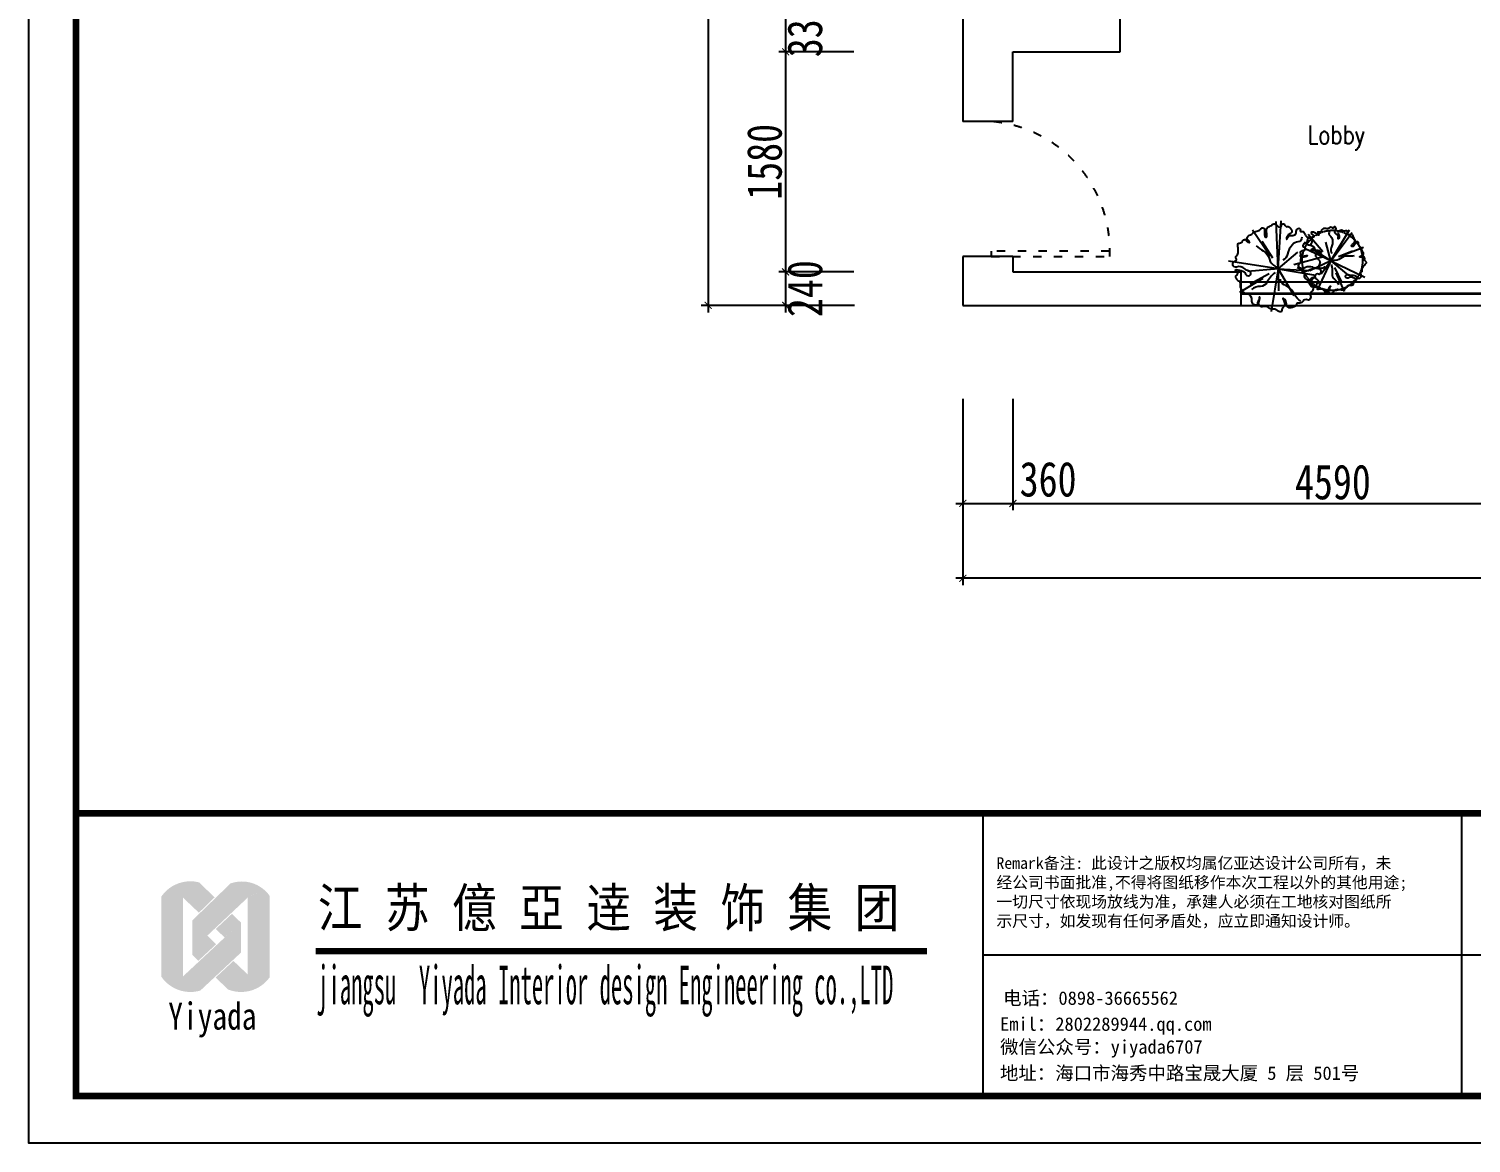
# Model space of a CAD drawing. Header units: millimetres. Extents: x -77055 to 331180, y -861586 to -491011.
# Drawn here: x 30821 to 41169, y -842693 to -834695 of the extents above; entities that cross this region are included whole.
import ezdxf

# ---------------------------------------------------------------- set-up
doc = ezdxf.new("R2010")
doc.units = ezdxf.units.MM
doc.header["$PDMODE"] = 3
doc.linetypes.add('ACAD_ISO03W100', pattern=[30, 12, -18])
doc.linetypes.add('M-HIDDEN', pattern=[1.875, 1.25, -0.625])
for name, color, linetype in [('0-01图框模板说明', 2, 'Continuous'), ('0-02图框细线', 136, 'Continuous'), ('06其他', 8, 'Continuous'), ('250', 250, 'Continuous'), ('DOOR【门】', 1, 'Continuous'), ('IEM-18Norm', 30, 'Continuous'), ('IFF-PLANTS', 86, 'Continuous'), ('PUB_TEXT', 7, 'Continuous'), ('TK', 7, 'Continuous')]:
    doc.layers.add(name, color=color, linetype=linetype)
doc.styles.add('_SIMPLEX', font='SIMPLEX.shx', dxfattribs={"width": 0.8})
doc.styles.add('DIM', font='simhei.ttf', dxfattribs={"width": 0.8})
doc.styles.add('H1', font='')
doc.styles.get("Standard").update_dxf_attribs({"font": 'simhei.ttf'})
doc.styles.get('H1').set_extended_font_data('SimSun')
doc.dimstyles.new('1-50', dxfattribs={"dimscale": 50, "dimtxt": 5, "dimasz": 1, "dimexe": 1, "dimexo": 0.1, "dimgap": 0.5, "dimtad": 1, "dimdec": 0, "dimdsep": 46, "dimtxsty": 'DIM', "dimblk": 'ARCHTICK', "dimcen": 4, "dimdle": 1, "dimclrd": 3, "dimclre": 3, "dimclrt": 1, "dimadec": 0, "dimazin": 0, "dimtfac": 1, "dimtdec": 0, "dimtmove": 2, "dimatfit": 3, "dimldrblk": 'DOT', "dimfxl": 15, "dimfxlon": 1, "dimarcsym": 0})

# ---------------------------------------------------------------- blocks, each defined once
blk = doc.blocks.new('_ArchTick')
at = {"color": 0, "linetype": 'ByBlock', "const_width": 0.15}
blk.add_lwpolyline([(-0.5, -0.5), (0.5, 0.5)], dxfattribs=at)
blk = doc.blocks.new('*D178')
at = {"layer": '250', "color": 3, "lineweight": -2}
for p, q in [((36741, -834530), (36201, -834530)), ((36251, -834480), (36251, -834910)), ((36741, -834860), (36201, -834860))]:
    blk.add_line(p, q, dxfattribs=at)
at = {"layer": 'Defpoints', "color": 0}
for p in [(36746, -834530), (36251, -834860), (36746, -834860)]:
    blk.add_point(p, dxfattribs=at)
at = {"layer": '250', "color": 3, "lineweight": -2, "xscale": 50, "yscale": 50, "zscale": 50}
for p, rotation in [((36251, -834530), 90), ((36251, -834860), 270)]:
    blk.add_blockref('_ArchTick', p, dxfattribs=dict(at, rotation=rotation))
at = {"layer": '250', "color": 1, "insert": (36390, -834695), "char_height": 250, "attachment_point": 5, "rotation": 90, "style": 'DIM'}
blk.add_mtext('330', dxfattribs=at)
blk = doc.blocks.new('_Dot')
at = {"color": 0, "linetype": 'ByBlock', "lineweight": -2}
blk.add_line((-0.5, 0), (-1, 0), dxfattribs=at)
at = {"color": 0, "linetype": 'ByBlock', "const_width": 0.5}
blk.add_lwpolyline([(-0.25, 0, 1), (0.25, 0, 1)], format="xyb", close=True, dxfattribs=at)
blk = doc.blocks.new('*D179')
at = {"layer": '250', "color": 3, "lineweight": -2}
for p, q in [((36251, -834810), (36251, -836490)), ((36741, -834860), (36201, -834860)), ((36741, -836440), (36201, -836440))]:
    blk.add_line(p, q, dxfattribs=at)
at = {"layer": 'Defpoints', "color": 0}
for p in [(36746, -834860), (36251, -836440), (36746, -836440)]:
    blk.add_point(p, dxfattribs=at)
at = {"layer": '250', "color": 3, "lineweight": -2, "xscale": 50, "yscale": 50, "zscale": 50}
for p, rotation in [((36251, -834860), 90), ((36251, -836440), 270)]:
    blk.add_blockref('_ArchTick', p, dxfattribs=dict(at, rotation=rotation))
at = {"layer": '250', "color": 1, "insert": (36100, -835650), "char_height": 250, "attachment_point": 5, "rotation": 90, "style": 'DIM'}
blk.add_mtext('1580', dxfattribs=at)
blk = doc.blocks.new('*D180')
at = {"layer": '250', "color": 3, "lineweight": -2}
for p, q in [((36251, -836390), (36251, -836730)), ((36741, -836440), (36201, -836440)), ((36746, -836680), (36201, -836680))]:
    blk.add_line(p, q, dxfattribs=at)
at = {"layer": 'Defpoints', "color": 0}
for p in [(36746, -836440), (36251, -836680), (36751, -836680)]:
    blk.add_point(p, dxfattribs=at)
at = {"layer": '250', "color": 3, "lineweight": -2, "xscale": 50, "yscale": 50, "zscale": 50}
for p, rotation in [((36251, -836440), 90), ((36251, -836680), 270)]:
    blk.add_blockref('_ArchTick', p, dxfattribs=dict(at, rotation=rotation))
at = {"layer": '250', "color": 1, "insert": (36390, -836560), "char_height": 250, "attachment_point": 5, "rotation": 90, "style": 'DIM'}
blk.add_mtext('240', dxfattribs=at)
blk = doc.blocks.new('*D181')
at = {"layer": '250', "color": 3, "lineweight": -2}
for p, q in [((37522, -837351), (37522, -838151)), ((37882, -837351), (37882, -838151)), ((37472, -838101), (37932, -838101))]:
    blk.add_line(p, q, dxfattribs=at)
at = {"layer": 'Defpoints', "color": 0}
for p in [(37882, -836876), (37522, -837116), (37882, -838101)]:
    blk.add_point(p, dxfattribs=at)
at = {"layer": '250', "color": 3, "lineweight": -2, "xscale": 50, "yscale": 50, "zscale": 50, "rotation": 180}
blk.add_blockref('_ArchTick', (37522, -838101), dxfattribs=at)
at = {"layer": '250', "color": 3, "lineweight": -2, "xscale": 50, "yscale": 50, "zscale": 50}
blk.add_blockref('_ArchTick', (37882, -838101), dxfattribs=at)
at = {"layer": '250', "color": 1, "insert": (38134, -837929), "char_height": 250, "attachment_point": 5, "style": 'DIM'}
blk.add_mtext('360', dxfattribs=at)
blk = doc.blocks.new('*D182')
at = {"layer": '250', "color": 3, "lineweight": -2}
for p, q in [((37882, -837351), (37882, -838151)), ((42472, -837351), (42472, -838151)), ((37832, -838101), (42522, -838101))]:
    blk.add_line(p, q, dxfattribs=at)
at = {"layer": 'Defpoints', "color": 0}
for p in [(37882, -836876), (42472, -836946), (42472, -838101)]:
    blk.add_point(p, dxfattribs=at)
at = {"layer": '250', "color": 3, "lineweight": -2, "xscale": 50, "yscale": 50, "zscale": 50, "rotation": 180}
blk.add_blockref('_ArchTick', (37882, -838101), dxfattribs=at)
at = {"layer": '250', "color": 3, "lineweight": -2, "xscale": 50, "yscale": 50, "zscale": 50}
blk.add_blockref('_ArchTick', (42472, -838101), dxfattribs=at)
at = {"layer": '250', "color": 1, "insert": (40177, -837949), "char_height": 250, "attachment_point": 5, "style": 'DIM'}
blk.add_mtext('4590', dxfattribs=at)
blk = doc.blocks.new('*D193')
at = {"layer": '250', "color": 3, "lineweight": -2}
for p, q in [((37522, -837889), (37522, -838689)), ((51792, -837889), (51792, -838689)), ((51842, -838639), (37472, -838639))]:
    blk.add_line(p, q, dxfattribs=at)
at = {"layer": 'Defpoints', "color": 0}
for p in [(37522, -837254), (51792, -837254), (37522, -838639)]:
    blk.add_point(p, dxfattribs=at)
at = {"layer": '250', "color": 3, "lineweight": -2, "xscale": 50, "yscale": 50, "zscale": 50, "rotation": 180}
blk.add_blockref('_ArchTick', (37522, -838639), dxfattribs=at)
at = {"layer": '250', "color": 3, "lineweight": -2, "xscale": 50, "yscale": 50, "zscale": 50}
blk.add_blockref('_ArchTick', (51792, -838639), dxfattribs=at)
at = {"layer": '250', "color": 1, "insert": (44657, -838488), "char_height": 250, "attachment_point": 5, "style": 'DIM'}
blk.add_mtext('14270', dxfattribs=at)
blk = doc.blocks.new('*D194')
at = {"layer": '250', "color": 3, "lineweight": -2}
for p, q in [((36445, -825215), (35645, -825215)), ((35695, -825165), (35695, -836730)), ((36445, -836680), (35645, -836680))]:
    blk.add_line(p, q, dxfattribs=at)
at = {"layer": 'Defpoints', "color": 0}
for p in [(36746, -825215), (35695, -836680), (36746, -836680)]:
    blk.add_point(p, dxfattribs=at)
at = {"layer": '250', "color": 3, "lineweight": -2, "xscale": 50, "yscale": 50, "zscale": 50}
for p, rotation in [((35695, -825215), 90), ((35695, -836680), 270)]:
    blk.add_blockref('_ArchTick', p, dxfattribs=dict(at, rotation=rotation))
at = {"layer": '250', "color": 1, "insert": (35545, -830948), "char_height": 250, "attachment_point": 5, "rotation": 90, "style": 'DIM'}
blk.add_mtext('11465', dxfattribs=at)
blk = doc.blocks.new('A$C54042851')
at = {"layer": 'PUB_TEXT', "color": 5, "style": '_SIMPLEX', "width": 0.8}
blk.add_text('Lobby', height=133.3, rotation=360, dxfattribs=at).set_placement((58, -2139))
blk = doc.blocks.new('TREE')
at = {"color": 0, "linetype": 'ByBlock'}
for p, q in [((-28, 553), (-9, 216)), ((0, 0), (-426, 453)), ((-14, 124), (-37, 392)), ((-2, -2), (384, 367)), ((1, -2), (-184, 326)), ((0, 0), (-500, -310)), ((0, 0), (-473, -365)), ((0, 0), (-35, -318)), ((0, 0), (227, 147)), ((0, 0), (381, 26)), ((0, 0), (325, -339)), ((0, 0), (223, -298)), ((-580, -11), (-189, -11)), ((-146, -21), (-393, -29)), ((189, -548), (66, -191))]:
    blk.add_line(p, q, dxfattribs=at)
for points in [[(-533, 172, 0.048549), (-538, 162, 0.190472), (-538, 152, -0.10101), (-534, 136, 0.307962), (-529, 126, 0.265853), (-522, 125, -0.124573), (-499, 128, -0.175417), (-471, 113, -0.55537), (-474, 103, -0.151111), (-493, 103, 0.037801), (-513, 108, 0.126958), (-522, 108, 0.229316), (-545, 84, 0.16988), (-545, 59, -0.10766), (-541, 26, 0.160613), (-535, -45, -0.11842), (-527, -95, -0.101826), (-531, -107, 0.641425), (-505, -139, 0.023709), (-443, -97, -0.264906), (-413, -93, -0.527356), (-410, -108, -0.115062), (-453, -136, 0.153737), (-493, -166, 0.227692), (-497, -195, -0.107046), (-494, -249, 0.304489), (-478, -282, 0.118537), (-445, -292, -0.24455), (-417, -310, -0.401226), (-423, -336, 0.516312), (-423, -369, 0.207858), (-395, -376, -0.205707), (-373, -381, 0.042292), (-366, -398, 0.27872), (-293, -406, 0.371124), (-277, -369, -0.162146), (-276, -332, -0.092503), (-254, -296, -0.92822), (-245, -302, 0.045097), (-264, -338, 0.271844), (-261, -356, -0.045638), (-237, -394, -0.351087), (-245, -437, 0.267635), (-276, -481, 0.456302), (-255, -503, 0.224849), (-239, -495, -0.702819), (-221, -501, 0.36667), (-167, -517, -0.306593), (-116, -526, 0.365707), (-41, -531, 0.229267), (-32, -515, -0.531538), (-16, -505, 0.038694), (27, -520, 0.546027), (39, -510, 0.008428), (32, -472, -1.045168), (37, -471, 0.024954), (85, -536, 0.277631), (132, -553, 0.618575), (136, -539, 0.07332), (112, -501, -0.264636), (108, -484, -0.283668), (151, -475, 0.151544), (216, -478, 0.263252), (240, -456, -0.276965), (266, -432, -0.00619), (307, -424, 0.292035), (342, -392, 0.386467), (334, -377, -0.479561), (328, -327, -0.347201), (364, -322, 0.24097), (407, -324, 0.319278), (424, -297, -0.256097), (439, -262, 0.599235), (437, -247, 0.047891), (392, -236, -0.010419), (332, -226, -1.343777), (334, -221, -0.207946), (408, -227, 0.33552), (447, -221, 0.15502), (468, -176, -0.317336), (499, -144, 0.33213), (532, -107, 0.295355), (520, -83, -0.3785), (502, -32, 0.22719), (500, 14, 0.002774), (486, 38, -0.340727), (489, 58, 0.192143), (500, 81, 0.191783), (474, 155, 0.399061), (419, 160, -0.281864), (340, 151, -0.778653), (341, 160, 0.05714), (390, 169, 0.298226), (428, 213, -0.213147), (451, 252, 0.598277), (448, 281, 0.136008), (413, 299, -0.239617), (383, 322, 0.225446), (329, 367, -0.274678), (282, 414, 0.625959), (207, 429, -0.077436), (161, 385, -1.722769), (161, 389, 0.182225), (191, 427, -0.220662), (213, 451, 0.440558), (221, 473, 0.255848), (180, 500, 0.203833), (140, 487, -0.381368), (42, 488, 0.289099), (-77, 508, 0.098536), (-107, 488, -0.37499), (-148, 485, 0.295657), (-212, 490, 0.325049), (-226, 463, -0.444778), (-241, 442, -0.072527), (-280, 445, 0.724317), (-286, 435, 0.036145), (-225, 376, 0.245611), (-185, 367, -0.314344), (-138, 351, -0.471362), (-150, 307, -0.328571), (-187, 315, 0.165469), (-233, 341, -0.289587), (-308, 411, 0.485494), (-358, 433, 0.37279), (-379, 377, -0.569082), (-398, 355, 0.406999), (-425, 335, -0.196889), (-455, 288, -0.049165), (-529, 245, 0.519447), (-535, 215, -0.377457), (-533, 172, 3.957934)], [(15, 56, -0.10196), (60, 209, 0.275224), (55, 302, -0.168848), (27, 414, -2.224984)], [(-390, 62, -0.036231), (-288, 26, 0.185457), (-162, 20, -0.211068), (-43, 9, 0.149215), (0, 0, -8.760448)], [(487, -11, 0.172133), (370, 10, -0.196086), (205, 48, 0.316741), (120, 48, -11.613477)], [(-159, -464, 0.391732), (-139, -392, -0.180788), (-149, -315, -0.13994), (-84, -199, 0.260432), (-59, -111, -0.869243)], [(295, -451, 0.133517), (268, -402, 0.059364), (224, -366, -0.223064), (177, -290, 0.236418), (120, -204, -0.461399)]]:
    blk.add_lwpolyline(points, format="xyb", dxfattribs=at)
blk = doc.blocks.new('A$C277C16EF')
at = {"layer": '06其他', "linetype": 'ByBlock'}
h = blk.add_hatch(color=7, dxfattribs=at)
h.set_gradient(color1=(255, 241, 220), color2=(255, 110, 0), rotation=45, tint=1, name='HEMISPHERICAL')
h.paths.add_polyline_path([(-27449, 1771), (-27449, 1763, -0.16489), (-27295, 1763), (-27180, 1654), (-27067, 1764), (-27179, 1872, 0.313173)])
h = blk.add_hatch(color=16, dxfattribs=at)
h.set_gradient(color1=(127, 0, 0), color2=(204, 0, 0), rotation=135, tint=1, name='INVHEMISPHERICAL')
h.paths.add_polyline_path([(-27227, 1599), (-27119, 1490), (-26828, 1764, -0.337042), (-26673, 1776, 0.33371), (-26953, 1864)])
h = blk.add_hatch(color=20, dxfattribs=at)
h.set_gradient(color1=(255, 63, 0), color2=(253, 236, 196), tint=1, name='HEMISPHERICAL')
h.paths.add_polyline_path([(-27449, 1194, 0.322561), (-27170, 1095, -0.167756), (-27295, 1196), (-27295, 1763, 0.16489), (-27449, 1763)])
h = blk.add_hatch(color=1, dxfattribs=at)
h.set_gradient(color1=(255, 0, 0), color2=(255, 127, 0), tint=1, name='INVHEMISPHERICAL')
h.paths.add_polyline_path([(-26673, 1776, 0.339601), (-26829, 1763), (-26829, 1210, -0.318809), (-26971, 1103, 0.343219), (-26673, 1189)])
h = blk.add_hatch(color=20, dxfattribs=at)
h.set_gradient(color1=(255, 63, 0), color2=(253, 236, 196), rotation=45, tint=1)
h.paths.add_polyline_path([(-27295, 1196, 0.167756), (-27170, 1095), (-26879, 1367), (-26879, 1584)])
h = blk.add_hatch(color=18, dxfattribs=at)
h.set_gradient(color1=(76, 0, 0), color2=(127, 0, 0), rotation=45, tint=1, name='CURVED')
h.paths.add_polyline_path([(-27227, 1599), (-27227, 1351), (-27184, 1309), (-27056, 1428)])
h = blk.add_hatch(color=11, dxfattribs=at)
h.set_gradient(color1=(254, 140, 88), color2=(97, 0, 2), rotation=45, tint=1, name='HEMISPHERICAL')
h.paths.add_polyline_path([(-27059, 1537), (-26995, 1476), (-26879, 1584), (-26943, 1646)])
h = blk.add_hatch(color=16, dxfattribs=at)
h.set_gradient(color1=(127, 0, 0), color2=(204, 0, 0), rotation=45, tint=1, name='CURVED')
h.paths.add_polyline_path([(-26829, 1210), (-26932, 1308), (-27060, 1189), (-26971, 1103, 0.318809)])
at = {"layer": '0-01图框模板说明', "color": 2, "const_width": 49}
blk.add_lwpolyline([(-338, 19745), (-338, 338), (-28062, 338), (-28062, 19745)], close=True, dxfattribs=at)
blk.add_lwpolyline([(-338, 2367), (-28066, 2367)], dxfattribs=at)
at = {"layer": '0-02图框细线'}
for p, q in [((-21553, 338), (-21553, 2367)), ((-18119, 327), (-18119, 2367)), ((-21553, 1352), (-338, 1352))]:
    blk.add_line(p, q, dxfattribs=at)
blk.add_lwpolyline([(0, 20083), (0, 0), (-28400, 0), (-28400, 20083)], close=True, dxfattribs=at)
at = {"layer": '0-02图框细线', "ltscale": 0.2, "const_width": 45}
blk.add_lwpolyline([(-26342, 1377), (-21957, 1377)], dxfattribs=at)
at = {"layer": '0-02图框细线'}
for s, insert, char_height, attachment_point in [('{\\fSimHei|b0|i0|c134|p2;Remark备注: 此设计之版权均属亿亚达设计公司所有，未\\P经公司书面批准,不得将图纸移作本次工程以外的其他用途;\\P一切尺寸依现场放线为准，承建人必须在工地核对图纸所\\P示尺寸，如发现有任何矛盾处，应立即通知设计师。}', (-21458, 1541), 83.12, 7), ('{\\fSimSun|b0|i0|c134|p2;电话：0898-36665562  }', (-21410, 1036), 96.98, 4), ('{\\fSimSun|b0|i0|c134|p2;Emil：2802289944.qq.com}', (-21432, 841), 96.98, 4), ('{\\fSimSun|b0|i0|c134|p2;微信公众号：yiyada6707}', (-21432, 677), 96.98, 4), ('{\\fSimSun|b0|i0|c134|p2;地址：海口市海秀中路宝晟大厦 5 层 501号}', (-21433, 497), 96.98, 4)]:
    blk.add_mtext(s, dxfattribs=dict(at, insert=insert, char_height=char_height, attachment_point=attachment_point))
at = {"layer": 'TK', "color": 150, "style": 'H1'}
for s, height, width, p in [('江 苏 億 亞 逹 装 饰 集 团', 277.07, 0.85, (-26327, 1551)), ('jiangsu  Yiyada Interior design Engineering co.,LTD', 277.07, 0.43, (-26331, 997)), ('Yiyada ', 194, 0.8, (-27400, 815))]:
    blk.add_text(s, height=height, dxfattribs=dict(at, width=width)).set_placement(p)

msp = doc.modelspace()

# ---------------------------------------------------------------- linework, layer by layer
at = {"layer": '250', "color": 7}
for p, q in [((37521.9, -827350.3), (37521.9, -835360.3)), ((38651.9, -834860.3), (38651.9, -834530.3)), ((37881.9, -835360.3), (37881.9, -834860.3)), ((37881.9, -834860.3), (38651.9, -834860.3)), ((37881.9, -835360.3), (37521.9, -835360.3)), ((37881.9, -836330.3), (37521.9, -836330.3)), ((37521.9, -836330.3), (37521.9, -836680.3)), ((37881.9, -836330.3), (37881.9, -836440.3)), ((37881.9, -836440.3), (39516.9, -836440.3)), ((39516.9, -836440.3), (39516.9, -836510.3)), ((39516.9, -836510.3), (39516.9, -836680.3)), ((37521.9, -836680.3), (39516.9, -836680.3))]:
    msp.add_line(p, q, dxfattribs=at)
at = {"layer": '250', "color": 8}
for p, q in [((39516.9, -836510.3), (42471.9, -836510.3)), ((39516.9, -836680.3), (42641.9, -836680.3))]:
    msp.add_line(p, q, dxfattribs=at)
at = {"layer": '250', "color": 1, "const_width": 20}
msp.add_lwpolyline([(39516.9, -836595.3), (42550.1, -836595.3), (42550.1, -834860.3)], dxfattribs=at)
at = {"layer": 'DOOR【门】', "color": 8, "linetype": 'ACAD_ISO03W100', "ltscale": 5}
msp.add_lwpolyline([(37725.6, -836330.3), (38575.6, -836330.3), (38575.6, -836290.3), (37725.6, -836290.3)], close=True, dxfattribs=at)
msp.add_arc((37647.4, -836285.9), 929.3, 357.26209, 84.86894, dxfattribs=at)
at = {"layer": 'IEM-18Norm', "linetype": 'M-HIDDEN', "ltscale": 0.2}
msp.add_circle((40173.4, -836357.7), 216.6, dxfattribs=at)

# ---------------------------------------------------------------- block references
at = {"color": 2, "ltscale": 100}
msp.add_blockref('A$C54042851', (39936.9, -833382.8), dxfattribs=at)
at = {"layer": '250', "color": 7}
msp.add_blockref('A$C277C16EF', (59221.3, -842692.8), dxfattribs=at)
at = {"layer": 'IFF-PLANTS'}
for p, xscale, yscale, zscale, rotation in [((39784, -836418.9), -0.5801032317129311, 0.5801032316987402, 0.580103231707317, 124.2149886194116), ((40162.3, -836361.1), 0.4350774237700274, 0.4350774237944277, 0.4350774237804879, 201.1796316250686)]:
    msp.add_blockref('TREE', p, dxfattribs=dict(at, xscale=xscale, yscale=yscale, zscale=zscale, rotation=rotation))

# ---------------------------------------------------------------- dimensions: what is measured, and where the dimension line sits
at = {"layer": '250', "color": 7}
for base, p1, p2, angle, picture, middle in [((35695.4, -836680.3), (36746.3, -825215.3), (36746.3, -836680.3), 270, '*D194', (35545.4, -830947.8)), ((36251.3, -836440.3), (36746.3, -834860.3), (36746.3, -836440.3), 270, '*D179', (36099.9, -835650.3)), ((42471.9, -838100.7), (37881.9, -836875.7), (42471.9, -836945.7), 180, '*D182', (40176.9, -837949.3))]:
    dim = msp.add_linear_dim(base=base, p1=p1, p2=p2, angle=angle, dimstyle='1-50', dxfattribs=at)
    dim.commit()
    dim.dimension.update_dxf_attribs({"geometry": picture, "text_midpoint": middle})
for base, p1, p2, angle, picture, middle in [((36251.3, -834860.3), (36746.3, -834530.3), (36746.3, -834860.3), 270, '*D178', (36389.6, -834695.3)), ((36251.3, -836680.3), (36746.3, -836440.3), (36751.3, -836680.3), 270, '*D180', (36389.6, -836560.3)), ((37881.9, -838100.7), (37521.9, -837115.7), (37881.9, -836875.7), 180, '*D181', (38133.6, -837929.1))]:
    dim = msp.add_linear_dim(base=base, p1=p1, p2=p2, angle=angle, dimstyle='1-50', dxfattribs=at)
    dim.commit()
    dim.dimension.update_dxf_attribs({"geometry": picture, "text_midpoint": middle, "dimtype": 160})
dim = msp.add_linear_dim(base=(37521.9, -838639.4), p1=(51791.9, -837253.9), p2=(37521.9, -837253.9), dimstyle='1-50', dxfattribs=at)
dim.commit()
dim.dimension.update_dxf_attribs({"geometry": '*D193', "text_midpoint": (44656.9, -838488)})

doc.saveas('drawing.dxf')
